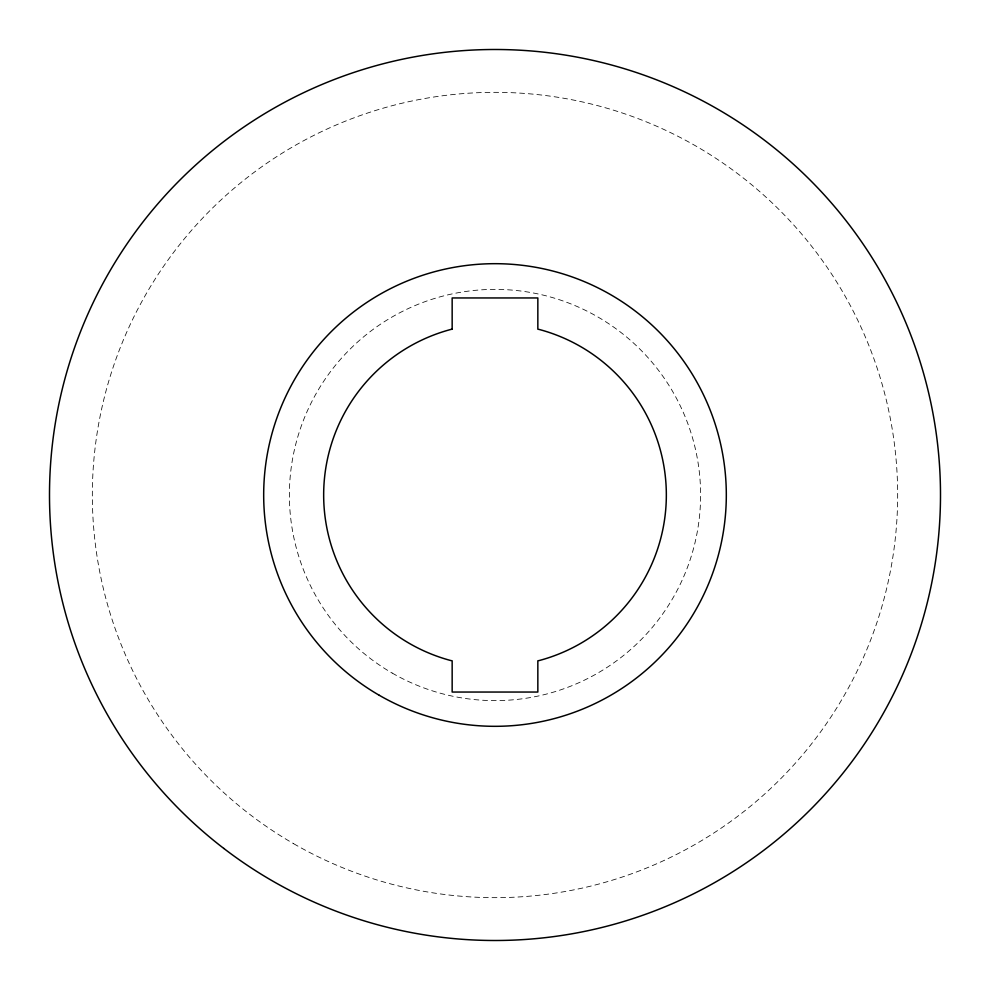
<?xml version="1.0" encoding="UTF-8"?>
<svg xmlns="http://www.w3.org/2000/svg" width="990" height="990" viewBox="0 0 990 990"><rect width="100%" height="100%" fill="white"/><g stroke="black" fill="none" stroke-linecap="round" stroke-linejoin="round"><path stroke-width="0.74" stroke-dasharray="4.95 3.71" d="M392.189 673.064A205.611 205.611 0 0 0 700.611 495A205.611 205.611 0 0 0 392.189 316.936A205.611 205.611 0 0 0 392.189 673.064M293.671 843.715A402.658 402.658 0 0 0 897.658 495A402.658 402.658 0 0 0 293.671 146.285A402.658 402.658 0 0 0 293.671 843.715"/><path stroke-width="1.49" d="M452.158 329.187L450.648 329.497A171.344 171.344 0 0 0 450.648 660.503L452.158 660.813L452.158 692.047L537.842 692.047L537.842 660.813L539.352 660.503A171.344 171.344 0 0 0 539.352 329.497L537.842 329.187L537.842 297.953L452.158 297.953L452.158 329.187M379.343 695.327A231.314 231.314 0 0 0 726.313 495A231.314 231.314 0 0 0 379.343 294.673A231.314 231.314 0 0 0 379.343 695.327M223.802 848.442A445.5 445.5 0 0 0 936.688 553.15A445.5 445.5 0 0 0 324.51 83.408A445.5 445.5 0 0 0 223.802 848.442"/></g></svg>
